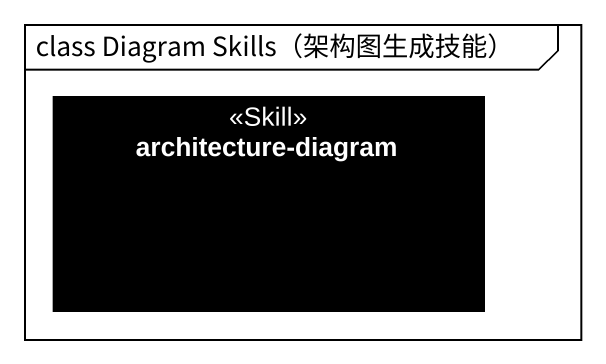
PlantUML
@startuml
mainframe class Diagram Skills（架构图生成技能）
hide circle
hide empty members
class "architecture-diagram" as architecture_diagram <<Skill>> #000000
@enduml
